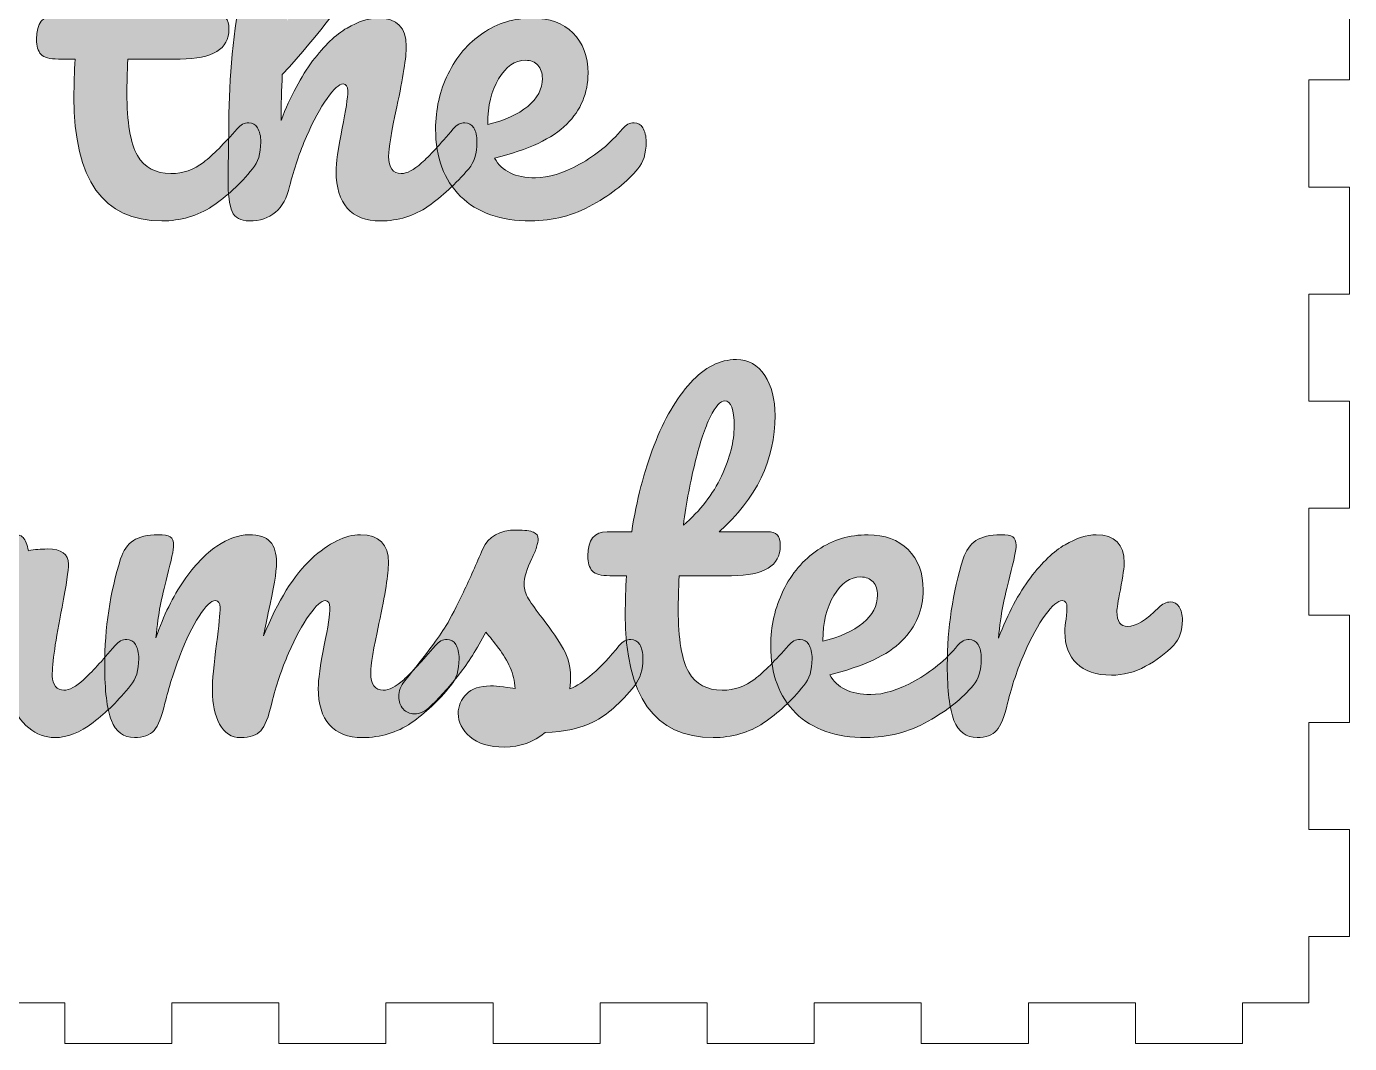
# Model space of a CAD drawing. Header units: inches. Extents: x 10 to 480, y 10 to 640.
# Drawn here: x 222.4 to 320, y 490 to 565 of the extents above; entities that cross this region are included whole.
import ezdxf

# ---------------------------------------------------------------- set-up
doc = ezdxf.new("R2010")
doc.units = ezdxf.units.IN
doc.header["$MEASUREMENT"] = 0
doc.layers.add('Layer 1', color=7, linetype='Continuous')
doc.layers.add('Layer 3', color=7, linetype='Continuous')

# ---------------------------------------------------------------- blocks, each defined once
blk = doc.blocks.new('block 2')
at = {"layer": 'Layer 3', "true_color": 0xffffff}
h = blk.add_hatch(color=7, dxfattribs=at)
h.dxf.hatch_style = 2
edge = h.paths.add_edge_path()
edge.add_spline(control_points=[(255.415, 557.52), (255.574, 557.266), (255.653, 556.917), (255.653, 556.472), (255.653, 555.625), (255.452, 554.969), (255.05, 554.504), (254.076, 553.382), (253.076, 552.461), (252.05, 551.741), (251.023, 551.022), (249.853, 550.662), (248.541, 550.662), (247.462, 550.662), (246.647, 550.974), (246.096, 551.599), (245.546, 552.223), (245.271, 553.128), (245.271, 554.313), (245.271, 554.906), (245.419, 555.964), (245.715, 557.488), (245.99, 558.822), (246.128, 559.742), (246.128, 560.25), (246.128, 560.589), (246.012, 560.758), (245.779, 560.758), (245.504, 560.758), (245.112, 560.404), (244.604, 559.695), (244.096, 558.985), (243.588, 558.049), (243.08, 556.885), (242.572, 555.721), (242.159, 554.493), (241.842, 553.202), (241.439, 551.508), (240.445, 550.662), (238.857, 550.662), (238.222, 550.662), (237.804, 550.889), (237.603, 551.345), (237.402, 551.799), (237.302, 552.62), (237.302, 553.805), (237.302, 554.482), (237.312, 555.022), (237.333, 555.424), (237.333, 555.424), (237.365, 557.964), (237.365, 557.964), (237.365, 561.224), (237.698, 564.621), (238.365, 568.156), (239.032, 571.691), (240.016, 574.66), (241.318, 577.062), (242.62, 579.464), (244.181, 580.666), (246.001, 580.666), (246.975, 580.666), (247.763, 580.247), (248.366, 579.412), (248.97, 578.575), (249.271, 577.491), (249.271, 576.157), (249.271, 574.019), (248.647, 571.802), (247.398, 569.506), (246.149, 567.209), (244.117, 564.526), (241.302, 561.457), (241.239, 560.356), (241.207, 559.223), (241.207, 558.06), (241.905, 559.859), (242.683, 561.324), (243.54, 562.457), (244.398, 563.589), (245.244, 564.399), (246.081, 564.886), (246.916, 565.373), (247.684, 565.616), (248.382, 565.616), (249.758, 565.616), (250.446, 564.928), (250.446, 563.552), (250.446, 562.727), (250.213, 561.235), (249.748, 559.076), (249.345, 557.234), (249.144, 556.017), (249.144, 555.424), (249.144, 554.578), (249.451, 554.155), (250.065, 554.155), (250.488, 554.155), (250.991, 554.413), (251.573, 554.932), (252.155, 555.451), (252.933, 556.292), (253.907, 557.456), (254.161, 557.753), (254.447, 557.901), (254.764, 557.901), (255.039, 557.901), (255.256, 557.774), (255.415, 557.52)], knot_values=[0, 0, 0, 0, 1, 1, 1, 2, 2, 2, 3, 3, 3, 4, 4, 4, 5, 5, 5, 6, 6, 6, 7, 7, 7, 8, 8, 8, 9, 9, 9, 10, 10, 10, 11, 11, 11, 12, 12, 12, 13, 13, 13, 14, 14, 14, 15, 15, 15, 16, 16, 16, 17, 17, 17, 18, 18, 18, 19, 19, 19, 20, 20, 20, 21, 21, 21, 22, 22, 22, 23, 23, 23, 24, 24, 24, 25, 25, 25, 26, 26, 26, 27, 27, 27, 28, 28, 28, 29, 29, 29, 30, 30, 30, 31, 31, 31, 32, 32, 32, 33, 33, 33, 34, 34, 34, 35, 35, 35, 36, 36, 36, 36], degree=3, periodic=1)
edge = h.paths.add_edge_path()
edge.add_spline(control_points=[(244.064, 575.887), (243.598, 574.797), (243.149, 573.326), (242.715, 571.474), (242.281, 569.622), (241.926, 567.606), (241.651, 565.426), (242.963, 566.971), (244.048, 568.653), (244.906, 570.474), (245.763, 572.294), (246.191, 573.945), (246.191, 575.427), (246.191, 576.104), (246.117, 576.623), (245.969, 576.983), (245.821, 577.342), (245.609, 577.522), (245.334, 577.522), (244.953, 577.522), (244.53, 576.977), (244.064, 575.887)], knot_values=[0, 0, 0, 0, 1, 1, 1, 2, 2, 2, 3, 3, 3, 4, 4, 4, 5, 5, 5, 6, 6, 6, 7, 7, 7, 7], degree=3, periodic=1)
h = blk.add_hatch(color=7, dxfattribs=at)
h.dxf.hatch_style = 2
edge = h.paths.add_edge_path()
edge.add_spline(control_points=[(239.477, 557.52), (239.635, 557.266), (239.715, 556.917), (239.715, 556.472), (239.715, 555.625), (239.514, 554.969), (239.112, 554.504), (238.201, 553.382), (237.207, 552.461), (236.127, 551.741), (235.048, 551.022), (233.809, 550.662), (232.412, 550.662), (228.094, 550.662), (225.935, 553.699), (225.935, 559.774), (225.935, 560.705), (225.967, 561.647), (226.031, 562.6), (226.031, 562.6), (224.792, 562.6), (224.792, 562.6), (224.157, 562.6), (223.729, 562.716), (223.507, 562.949), (223.284, 563.182), (223.173, 563.552), (223.173, 564.06), (223.173, 565.246), (223.649, 565.838), (224.602, 565.838), (224.602, 565.838), (226.412, 565.838), (226.412, 565.838), (226.771, 568.167), (227.321, 570.294), (228.063, 572.22), (228.803, 574.146), (229.698, 575.681), (230.746, 576.824), (231.793, 577.967), (232.92, 578.538), (234.127, 578.538), (235.016, 578.538), (235.714, 578.147), (236.222, 577.364), (236.73, 576.58), (236.984, 575.596), (236.984, 574.411), (236.984, 571.13), (235.608, 568.272), (232.857, 565.838), (232.857, 565.838), (236.413, 565.838), (236.413, 565.838), (236.751, 565.838), (236.995, 565.764), (237.143, 565.616), (237.291, 565.468), (237.365, 565.193), (237.365, 564.791), (237.365, 563.33), (236.169, 562.6), (233.778, 562.6), (233.778, 562.6), (229.904, 562.6), (229.904, 562.6), (229.861, 561.541), (229.841, 560.716), (229.841, 560.123), (229.841, 557.922), (230.1, 556.377), (230.618, 555.488), (231.137, 554.599), (231.957, 554.155), (233.079, 554.155), (233.989, 554.155), (234.794, 554.429), (235.492, 554.98), (236.191, 555.53), (237.016, 556.356), (237.969, 557.456), (238.223, 557.753), (238.508, 557.901), (238.826, 557.901), (239.101, 557.901), (239.318, 557.774), (239.477, 557.52)], knot_values=[0, 0, 0, 0, 1, 1, 1, 2, 2, 2, 3, 3, 3, 4, 4, 4, 5, 5, 5, 6, 6, 6, 7, 7, 7, 8, 8, 8, 9, 9, 9, 10, 10, 10, 11, 11, 11, 12, 12, 12, 13, 13, 13, 14, 14, 14, 15, 15, 15, 16, 16, 16, 17, 17, 17, 18, 18, 18, 19, 19, 19, 20, 20, 20, 21, 21, 21, 22, 22, 22, 23, 23, 23, 24, 24, 24, 25, 25, 25, 26, 26, 26, 27, 27, 27, 28, 28, 28, 29, 29, 29, 29], degree=3, periodic=1)
edge = h.paths.add_edge_path()
edge.add_spline(control_points=[(232.206, 574.3), (231.814, 573.506), (231.444, 572.405), (231.095, 570.998), (230.746, 569.59), (230.454, 568.029), (230.222, 566.315), (231.47, 567.394), (232.407, 568.606), (233.032, 569.95), (233.656, 571.294), (233.968, 572.516), (233.968, 573.617), (233.968, 574.866), (233.735, 575.491), (233.27, 575.491), (232.952, 575.491), (232.597, 575.094), (232.206, 574.3)], knot_values=[0, 0, 0, 0, 1, 1, 1, 2, 2, 2, 3, 3, 3, 4, 4, 4, 5, 5, 5, 6, 6, 6, 6], degree=3, periodic=1)
h = blk.add_hatch(color=7, dxfattribs=at)
h.dxf.hatch_style = 2
edge = h.paths.add_edge_path()
edge.add_spline(control_points=[(267.892, 557.52), (268.051, 557.266), (268.131, 556.917), (268.131, 556.472), (268.131, 555.625), (267.929, 554.969), (267.527, 554.504), (266.744, 553.551), (265.638, 552.673), (264.21, 551.869), (262.781, 551.064), (261.251, 550.662), (259.622, 550.662), (257.399, 550.662), (255.674, 551.265), (254.447, 552.472), (253.219, 553.678), (252.605, 555.329), (252.605, 557.425), (252.605, 558.885), (252.911, 560.245), (253.526, 561.505), (254.139, 562.764), (254.991, 563.764), (256.082, 564.505), (257.171, 565.246), (258.404, 565.616), (259.78, 565.616), (261.008, 565.616), (261.992, 565.251), (262.733, 564.521), (263.474, 563.791), (263.845, 562.801), (263.845, 561.552), (263.845, 560.092), (263.321, 558.838), (262.273, 557.79), (261.225, 556.742), (259.452, 555.911), (256.955, 555.297), (257.483, 554.324), (258.489, 553.837), (259.971, 553.837), (260.923, 553.837), (262.008, 554.17), (263.225, 554.837), (264.442, 555.504), (265.495, 556.377), (266.385, 557.456), (266.638, 557.753), (266.924, 557.901), (267.242, 557.901), (267.517, 557.901), (267.734, 557.774), (267.892, 557.52)], knot_values=[0, 0, 0, 0, 1, 1, 1, 2, 2, 2, 3, 3, 3, 4, 4, 4, 5, 5, 5, 6, 6, 6, 7, 7, 7, 8, 8, 8, 9, 9, 9, 10, 10, 10, 11, 11, 11, 12, 12, 12, 13, 13, 13, 14, 14, 14, 15, 15, 15, 16, 16, 16, 17, 17, 17, 18, 18, 18, 18], degree=3, periodic=1)
edge = h.paths.add_edge_path()
edge.add_spline(control_points=[(257.256, 561.139), (256.717, 560.229), (256.447, 559.128), (256.447, 557.837), (256.447, 557.837), (256.447, 557.774), (256.447, 557.774), (257.695, 558.07), (258.68, 558.515), (259.4, 559.108), (260.119, 559.7), (260.479, 560.388), (260.479, 561.171), (260.479, 561.573), (260.368, 561.896), (260.146, 562.14), (259.923, 562.383), (259.622, 562.505), (259.241, 562.505), (258.457, 562.505), (257.796, 562.049), (257.256, 561.139)], knot_values=[0, 0, 0, 0, 1, 1, 1, 2, 2, 2, 3, 3, 3, 4, 4, 4, 5, 5, 5, 6, 6, 6, 7, 7, 7, 7], degree=3, periodic=1)
h = blk.add_hatch(color=7, dxfattribs=at)
h.dxf.hatch_style = 2
edge = h.paths.add_edge_path()
edge.add_spline(control_points=[(280.132, 519.42), (280.291, 519.166), (280.37, 518.817), (280.37, 518.372), (280.37, 517.525), (280.169, 516.869), (279.767, 516.404), (278.857, 515.282), (277.862, 514.361), (276.782, 513.641), (275.703, 512.922), (274.465, 512.562), (273.068, 512.562), (268.75, 512.562), (266.591, 515.599), (266.591, 521.674), (266.591, 522.605), (266.622, 523.547), (266.686, 524.5), (266.686, 524.5), (265.448, 524.5), (265.448, 524.5), (264.813, 524.5), (264.384, 524.616), (264.162, 524.849), (263.94, 525.082), (263.828, 525.452), (263.828, 525.96), (263.828, 527.146), (264.305, 527.738), (265.257, 527.738), (265.257, 527.738), (267.067, 527.738), (267.067, 527.738), (267.426, 530.067), (267.977, 532.194), (268.718, 534.12), (269.459, 536.046), (270.353, 537.581), (271.401, 538.724), (272.449, 539.867), (273.576, 540.438), (274.782, 540.438), (275.671, 540.438), (276.369, 540.047), (276.878, 539.264), (277.385, 538.48), (277.64, 537.496), (277.64, 536.311), (277.64, 533.03), (276.263, 530.172), (273.512, 527.738), (273.512, 527.738), (277.068, 527.738), (277.068, 527.738), (277.406, 527.738), (277.65, 527.664), (277.799, 527.516), (277.946, 527.368), (278.021, 527.093), (278.021, 526.691), (278.021, 525.23), (276.825, 524.5), (274.433, 524.5), (274.433, 524.5), (270.559, 524.5), (270.559, 524.5), (270.517, 523.441), (270.496, 522.616), (270.496, 522.023), (270.496, 519.822), (270.755, 518.277), (271.274, 517.388), (271.792, 516.499), (272.612, 516.055), (273.734, 516.055), (274.644, 516.055), (275.449, 516.329), (276.147, 516.88), (276.846, 517.43), (277.671, 518.256), (278.624, 519.356), (278.878, 519.653), (279.163, 519.801), (279.481, 519.801), (279.756, 519.801), (279.973, 519.674), (280.132, 519.42)], knot_values=[0, 0, 0, 0, 1, 1, 1, 2, 2, 2, 3, 3, 3, 4, 4, 4, 5, 5, 5, 6, 6, 6, 7, 7, 7, 8, 8, 8, 9, 9, 9, 10, 10, 10, 11, 11, 11, 12, 12, 12, 13, 13, 13, 14, 14, 14, 15, 15, 15, 16, 16, 16, 17, 17, 17, 18, 18, 18, 19, 19, 19, 20, 20, 20, 21, 21, 21, 22, 22, 22, 23, 23, 23, 24, 24, 24, 25, 25, 25, 26, 26, 26, 27, 27, 27, 28, 28, 28, 29, 29, 29, 29], degree=3, periodic=1)
edge = h.paths.add_edge_path()
edge.add_spline(control_points=[(272.861, 536.2), (272.469, 535.406), (272.099, 534.305), (271.75, 532.898), (271.401, 531.49), (271.11, 529.929), (270.877, 528.215), (272.125, 529.294), (273.062, 530.506), (273.687, 531.85), (274.311, 533.194), (274.624, 534.416), (274.624, 535.517), (274.624, 536.766), (274.39, 537.391), (273.925, 537.391), (273.607, 537.391), (273.253, 536.994), (272.861, 536.2)], knot_values=[0, 0, 0, 0, 1, 1, 1, 2, 2, 2, 3, 3, 3, 4, 4, 4, 5, 5, 5, 6, 6, 6, 6], degree=3, periodic=1)
h = blk.add_hatch(color=7, dxfattribs=at)
h.dxf.hatch_style = 2
edge = h.paths.add_edge_path()
edge.add_spline(control_points=[(255.145, 512.625), (254.563, 513.133), (254.272, 513.705), (254.272, 514.34), (254.272, 514.89), (254.473, 515.366), (254.875, 515.769), (255.277, 516.171), (255.87, 516.372), (256.653, 516.372), (256.928, 516.372), (257.251, 516.345), (257.622, 516.293), (257.992, 516.24), (258.272, 516.202), (258.463, 516.181), (258.442, 516.732), (258.32, 517.25), (258.098, 517.737), (257.876, 518.224), (257.595, 518.695), (257.256, 519.15), (256.918, 519.605), (256.6, 520.002), (256.304, 520.341), (255.648, 519.092), (254.997, 518.055), (254.352, 517.229), (253.706, 516.404), (253.002, 515.62), (252.24, 514.88), (251.859, 514.499), (251.457, 514.308), (251.034, 514.308), (250.695, 514.308), (250.419, 514.43), (250.208, 514.673), (249.997, 514.916), (249.89, 515.218), (249.89, 515.578), (249.89, 516.001), (250.039, 516.393), (250.335, 516.753), (250.335, 516.753), (250.748, 517.261), (250.748, 517.261), (251.912, 518.7), (252.79, 519.885), (253.383, 520.817), (253.743, 521.431), (254.166, 522.251), (254.653, 523.277), (255.14, 524.304), (255.616, 525.368), (256.082, 526.469), (256.484, 527.4), (257.32, 527.866), (258.59, 527.866), (259.182, 527.866), (259.595, 527.812), (259.828, 527.707), (260.061, 527.601), (260.178, 527.431), (260.178, 527.199), (260.178, 527.072), (260.135, 526.87), (260.05, 526.595), (259.966, 526.32), (259.849, 526.045), (259.701, 525.77), (259.32, 525.008), (259.13, 524.362), (259.13, 523.833), (259.13, 523.516), (259.241, 523.166), (259.463, 522.785), (259.686, 522.405), (260.029, 521.928), (260.495, 521.357), (261.172, 520.468), (261.686, 519.711), (262.035, 519.087), (262.384, 518.462), (262.559, 517.779), (262.559, 517.039), (262.559, 516.827), (262.537, 516.531), (262.495, 516.15), (263.532, 516.551), (264.75, 517.621), (266.147, 519.356), (266.4, 519.653), (266.686, 519.801), (267.004, 519.801), (267.279, 519.801), (267.496, 519.674), (267.655, 519.42), (267.814, 519.166), (267.893, 518.817), (267.893, 518.372), (267.893, 517.568), (267.691, 516.912), (267.29, 516.404), (266.231, 515.091), (265.22, 514.197), (264.258, 513.721), (263.294, 513.245), (262.103, 512.985), (260.686, 512.943), (259.839, 512.224), (258.833, 511.863), (257.669, 511.863), (256.568, 511.863), (255.727, 512.117), (255.145, 512.625)], knot_values=[0, 0, 0, 0, 1, 1, 1, 2, 2, 2, 3, 3, 3, 4, 4, 4, 5, 5, 5, 6, 6, 6, 7, 7, 7, 8, 8, 8, 9, 9, 9, 10, 10, 10, 11, 11, 11, 12, 12, 12, 13, 13, 13, 14, 14, 14, 15, 15, 15, 16, 16, 16, 17, 17, 17, 18, 18, 18, 19, 19, 19, 20, 20, 20, 21, 21, 21, 22, 22, 22, 23, 23, 23, 24, 24, 24, 25, 25, 25, 26, 26, 26, 27, 27, 27, 28, 28, 28, 29, 29, 29, 30, 30, 30, 31, 31, 31, 32, 32, 32, 33, 33, 33, 34, 34, 34, 35, 35, 35, 36, 36, 36, 37, 37, 37, 38, 38, 38, 38], degree=3, periodic=1)
h = blk.add_hatch(color=7, dxfattribs=at)
h.dxf.hatch_style = 2
edge = h.paths.add_edge_path()
edge.add_spline(control_points=[(213.982, 513.991), (213.199, 514.943), (212.807, 516.192), (212.807, 517.737), (212.807, 519.43), (213.199, 521.034), (213.982, 522.547), (214.765, 524.06), (215.808, 525.278), (217.11, 526.199), (218.411, 527.119), (219.792, 527.58), (221.253, 527.58), (221.718, 527.58), (222.031, 527.489), (222.19, 527.31), (222.348, 527.13), (222.48, 526.807), (222.586, 526.341), (223.031, 526.426), (223.496, 526.469), (223.983, 526.469), (225.02, 526.469), (225.539, 526.098), (225.539, 525.357), (225.539, 524.913), (225.38, 523.854), (225.063, 522.182), (224.576, 519.748), (224.333, 518.055), (224.333, 517.102), (224.333, 516.785), (224.412, 516.531), (224.571, 516.34), (224.729, 516.15), (224.936, 516.055), (225.19, 516.055), (225.592, 516.055), (226.079, 516.313), (226.65, 516.832), (227.222, 517.351), (227.994, 518.192), (228.968, 519.356), (229.222, 519.653), (229.508, 519.801), (229.825, 519.801), (230.1, 519.801), (230.318, 519.674), (230.476, 519.42), (230.635, 519.166), (230.714, 518.817), (230.714, 518.372), (230.714, 517.525), (230.513, 516.869), (230.111, 516.404), (229.243, 515.324), (228.322, 514.414), (227.349, 513.673), (226.375, 512.932), (225.433, 512.562), (224.523, 512.562), (223.825, 512.562), (223.184, 512.8), (222.602, 513.276), (222.02, 513.752), (221.581, 514.403), (221.285, 515.229), (220.184, 513.451), (218.797, 512.562), (217.125, 512.562), (215.813, 512.562), (214.765, 513.038), (213.982, 513.991)], knot_values=[0, 0, 0, 0, 1, 1, 1, 2, 2, 2, 3, 3, 3, 4, 4, 4, 5, 5, 5, 6, 6, 6, 7, 7, 7, 8, 8, 8, 9, 9, 9, 10, 10, 10, 11, 11, 11, 12, 12, 12, 13, 13, 13, 14, 14, 14, 15, 15, 15, 16, 16, 16, 17, 17, 17, 18, 18, 18, 19, 19, 19, 20, 20, 20, 21, 21, 21, 22, 22, 22, 23, 23, 23, 24, 24, 24, 24], degree=3, periodic=1)
edge = h.paths.add_edge_path()
edge.add_spline(control_points=[(219.602, 516.594), (220.025, 517.144), (220.332, 517.875), (220.523, 518.785), (220.523, 518.785), (221.697, 524.627), (221.697, 524.627), (220.808, 524.606), (219.988, 524.272), (219.237, 523.627), (218.485, 522.981), (217.887, 522.129), (217.443, 521.071), (216.998, 520.012), (216.776, 518.891), (216.776, 517.705), (216.776, 517.049), (216.908, 516.562), (217.173, 516.245), (217.437, 515.927), (217.803, 515.769), (218.268, 515.769), (218.734, 515.769), (219.178, 516.043), (219.602, 516.594)], knot_values=[0, 0, 0, 0, 1, 1, 1, 2, 2, 2, 3, 3, 3, 4, 4, 4, 5, 5, 5, 6, 6, 6, 7, 7, 7, 8, 8, 8, 8], degree=3, periodic=1)
h = blk.add_hatch(color=7, dxfattribs=at)
h.dxf.hatch_style = 2
edge = h.paths.add_edge_path()
edge.add_spline(control_points=[(228.698, 513.832), (228.369, 514.678), (228.206, 516.033), (228.206, 517.896), (228.206, 520.647), (228.597, 523.262), (229.38, 525.738), (229.571, 526.352), (229.883, 526.802), (230.317, 527.088), (230.751, 527.373), (231.359, 527.516), (232.143, 527.516), (232.566, 527.516), (232.862, 527.463), (233.032, 527.358), (233.201, 527.251), (233.286, 527.05), (233.286, 526.754), (233.286, 526.415), (233.127, 525.653), (232.809, 524.468), (232.598, 523.621), (232.429, 522.886), (232.301, 522.262), (232.174, 521.637), (232.068, 520.859), (231.984, 519.928), (232.555, 521.579), (233.238, 522.976), (234.032, 524.119), (234.826, 525.262), (235.64, 526.114), (236.476, 526.675), (237.312, 527.235), (238.101, 527.516), (238.842, 527.516), (239.583, 527.516), (240.106, 527.347), (240.414, 527.008), (240.72, 526.669), (240.874, 526.151), (240.874, 525.452), (240.874, 524.775), (240.672, 523.547), (240.271, 521.769), (240.101, 521.008), (239.985, 520.436), (239.921, 520.055), (240.98, 522.658), (242.154, 524.553), (243.446, 525.738), (244.737, 526.923), (245.943, 527.516), (247.065, 527.516), (248.441, 527.516), (249.129, 526.828), (249.129, 525.452), (249.129, 524.627), (248.896, 523.135), (248.43, 520.976), (248.028, 519.134), (247.827, 517.917), (247.827, 517.324), (247.827, 516.478), (248.134, 516.055), (248.748, 516.055), (249.171, 516.055), (249.674, 516.313), (250.256, 516.832), (250.838, 517.351), (251.616, 518.192), (252.59, 519.356), (252.844, 519.653), (253.13, 519.801), (253.447, 519.801), (253.722, 519.801), (253.939, 519.674), (254.098, 519.42), (254.256, 519.166), (254.336, 518.817), (254.336, 518.372), (254.336, 517.525), (254.135, 516.869), (253.733, 516.404), (252.822, 515.282), (251.844, 514.361), (250.796, 513.641), (249.748, 512.922), (248.558, 512.562), (247.224, 512.562), (246.144, 512.562), (245.329, 512.874), (244.779, 513.499), (244.228, 514.123), (243.954, 515.028), (243.954, 516.213), (243.954, 516.806), (244.101, 517.864), (244.398, 519.388), (244.673, 520.722), (244.811, 521.642), (244.811, 522.15), (244.811, 522.489), (244.694, 522.658), (244.462, 522.658), (244.186, 522.658), (243.795, 522.304), (243.287, 521.595), (242.779, 520.885), (242.271, 519.949), (241.763, 518.785), (241.255, 517.621), (240.842, 516.393), (240.525, 515.102), (240.292, 514.086), (240.022, 513.408), (239.715, 513.07), (239.408, 512.731), (238.916, 512.562), (238.239, 512.562), (237.54, 512.562), (237.016, 512.895), (236.667, 513.562), (236.318, 514.229), (236.143, 515.038), (236.143, 515.991), (236.143, 516.795), (236.249, 517.959), (236.461, 519.483), (236.63, 520.838), (236.715, 521.727), (236.715, 522.15), (236.715, 522.489), (236.598, 522.658), (236.365, 522.658), (236.048, 522.658), (235.646, 522.277), (235.159, 521.516), (234.672, 520.753), (234.201, 519.78), (233.746, 518.594), (233.291, 517.409), (232.925, 516.245), (232.651, 515.102), (232.417, 514.107), (232.148, 513.435), (231.841, 513.086), (231.534, 512.737), (231.052, 512.562), (230.396, 512.562), (229.592, 512.562), (229.026, 512.985), (228.698, 513.832)], knot_values=[0, 0, 0, 0, 1, 1, 1, 2, 2, 2, 3, 3, 3, 4, 4, 4, 5, 5, 5, 6, 6, 6, 7, 7, 7, 8, 8, 8, 9, 9, 9, 10, 10, 10, 11, 11, 11, 12, 12, 12, 13, 13, 13, 14, 14, 14, 15, 15, 15, 16, 16, 16, 17, 17, 17, 18, 18, 18, 19, 19, 19, 20, 20, 20, 21, 21, 21, 22, 22, 22, 23, 23, 23, 24, 24, 24, 25, 25, 25, 26, 26, 26, 27, 27, 27, 28, 28, 28, 29, 29, 29, 30, 30, 30, 31, 31, 31, 32, 32, 32, 33, 33, 33, 34, 34, 34, 35, 35, 35, 36, 36, 36, 37, 37, 37, 38, 38, 38, 39, 39, 39, 40, 40, 40, 41, 41, 41, 42, 42, 42, 43, 43, 43, 44, 44, 44, 45, 45, 45, 46, 46, 46, 47, 47, 47, 48, 48, 48, 49, 49, 49, 50, 50, 50, 51, 51, 51, 51], degree=3, periodic=1)
h = blk.add_hatch(color=7, dxfattribs=at)
h.dxf.hatch_style = 2
edge = h.paths.add_edge_path()
edge.add_spline(control_points=[(292.609, 519.42), (292.768, 519.166), (292.848, 518.817), (292.848, 518.372), (292.848, 517.525), (292.646, 516.869), (292.244, 516.404), (291.461, 515.451), (290.355, 514.573), (288.927, 513.769), (287.498, 512.964), (285.968, 512.562), (284.339, 512.562), (282.116, 512.562), (280.391, 513.165), (279.163, 514.372), (277.936, 515.578), (277.322, 517.229), (277.322, 519.325), (277.322, 520.785), (277.628, 522.145), (278.243, 523.405), (278.856, 524.664), (279.708, 525.664), (280.799, 526.405), (281.888, 527.146), (283.121, 527.516), (284.497, 527.516), (285.725, 527.516), (286.709, 527.151), (287.45, 526.421), (288.191, 525.691), (288.561, 524.701), (288.561, 523.452), (288.561, 521.992), (288.037, 520.738), (286.99, 519.69), (285.942, 518.642), (284.169, 517.811), (281.671, 517.197), (282.2, 516.224), (283.206, 515.737), (284.688, 515.737), (285.64, 515.737), (286.725, 516.07), (287.942, 516.737), (289.159, 517.404), (290.212, 518.277), (291.101, 519.356), (291.355, 519.653), (291.641, 519.801), (291.959, 519.801), (292.233, 519.801), (292.451, 519.674), (292.609, 519.42)], knot_values=[0, 0, 0, 0, 1, 1, 1, 2, 2, 2, 3, 3, 3, 4, 4, 4, 5, 5, 5, 6, 6, 6, 7, 7, 7, 8, 8, 8, 9, 9, 9, 10, 10, 10, 11, 11, 11, 12, 12, 12, 13, 13, 13, 14, 14, 14, 15, 15, 15, 16, 16, 16, 17, 17, 17, 18, 18, 18, 18], degree=3, periodic=1)
edge = h.paths.add_edge_path()
edge.add_spline(control_points=[(281.973, 523.039), (281.433, 522.129), (281.164, 521.028), (281.164, 519.737), (281.164, 519.737), (281.164, 519.674), (281.164, 519.674), (282.412, 519.97), (283.396, 520.415), (284.116, 521.008), (284.836, 521.6), (285.196, 522.288), (285.196, 523.071), (285.196, 523.473), (285.085, 523.796), (284.862, 524.04), (284.64, 524.283), (284.339, 524.405), (283.958, 524.405), (283.174, 524.405), (282.513, 523.949), (281.973, 523.039)], knot_values=[0, 0, 0, 0, 1, 1, 1, 2, 2, 2, 3, 3, 3, 4, 4, 4, 5, 5, 5, 6, 6, 6, 7, 7, 7, 7], degree=3, periodic=1)
h = blk.add_hatch(color=7, dxfattribs=at)
h.dxf.hatch_style = 2
edge = h.paths.add_edge_path()
edge.add_spline(control_points=[(290.831, 513.832), (290.503, 514.678), (290.339, 516.033), (290.339, 517.896), (290.339, 520.647), (290.73, 523.262), (291.514, 525.738), (291.704, 526.352), (292.016, 526.802), (292.451, 527.088), (292.884, 527.373), (293.493, 527.516), (294.276, 527.516), (294.699, 527.516), (294.995, 527.463), (295.165, 527.358), (295.334, 527.251), (295.419, 527.05), (295.419, 526.754), (295.419, 526.415), (295.26, 525.653), (294.943, 524.468), (294.731, 523.621), (294.562, 522.881), (294.435, 522.246), (294.308, 521.611), (294.202, 520.827), (294.117, 519.896), (294.816, 521.716), (295.599, 523.198), (296.467, 524.341), (297.334, 525.484), (298.186, 526.299), (299.023, 526.786), (299.858, 527.273), (300.626, 527.516), (301.324, 527.516), (302.7, 527.516), (303.388, 526.828), (303.388, 525.452), (303.388, 525.177), (303.293, 524.51), (303.102, 523.452), (302.933, 522.605), (302.848, 522.076), (302.848, 521.865), (302.848, 521.123), (303.113, 520.753), (303.642, 520.753), (304.234, 520.753), (304.997, 521.219), (305.928, 522.15), (306.203, 522.425), (306.489, 522.563), (306.786, 522.563), (307.06, 522.563), (307.278, 522.441), (307.436, 522.198), (307.595, 521.954), (307.674, 521.632), (307.674, 521.23), (307.674, 520.446), (307.463, 519.833), (307.039, 519.388), (306.447, 518.774), (305.754, 518.25), (304.96, 517.817), (304.166, 517.382), (303.325, 517.166), (302.436, 517.166), (301.314, 517.166), (300.462, 517.451), (299.88, 518.023), (299.298, 518.594), (299.007, 519.367), (299.007, 520.341), (299.007, 520.658), (299.039, 520.976), (299.102, 521.293), (299.144, 521.716), (299.165, 522.002), (299.165, 522.15), (299.165, 522.489), (299.049, 522.658), (298.816, 522.658), (298.499, 522.658), (298.08, 522.304), (297.562, 521.595), (297.043, 520.885), (296.53, 519.949), (296.022, 518.785), (295.514, 517.621), (295.102, 516.393), (294.784, 515.102), (294.551, 514.107), (294.281, 513.435), (293.974, 513.086), (293.667, 512.737), (293.186, 512.562), (292.53, 512.562), (291.725, 512.562), (291.159, 512.985), (290.831, 513.832)], knot_values=[0, 0, 0, 0, 1, 1, 1, 2, 2, 2, 3, 3, 3, 4, 4, 4, 5, 5, 5, 6, 6, 6, 7, 7, 7, 8, 8, 8, 9, 9, 9, 10, 10, 10, 11, 11, 11, 12, 12, 12, 13, 13, 13, 14, 14, 14, 15, 15, 15, 16, 16, 16, 17, 17, 17, 18, 18, 18, 19, 19, 19, 20, 20, 20, 21, 21, 21, 22, 22, 22, 23, 23, 23, 24, 24, 24, 25, 25, 25, 26, 26, 26, 27, 27, 27, 28, 28, 28, 29, 29, 29, 30, 30, 30, 31, 31, 31, 32, 32, 32, 33, 33, 33, 34, 34, 34, 34], degree=3, periodic=1)
at = {"layer": 'Layer 3', "lineweight": 0}
for points, knots in [([(255.415, 557.52), (255.574, 557.266), (255.653, 556.917), (255.653, 556.472), (255.653, 555.625), (255.452, 554.969), (255.05, 554.504), (254.076, 553.382), (253.076, 552.461), (252.05, 551.741), (251.023, 551.022), (249.853, 550.662), (248.541, 550.662), (247.462, 550.662), (246.647, 550.974), (246.096, 551.599), (245.546, 552.223), (245.271, 553.128), (245.271, 554.313), (245.271, 554.906), (245.419, 555.964), (245.715, 557.488), (245.99, 558.822), (246.128, 559.742), (246.128, 560.25), (246.128, 560.589), (246.012, 560.758), (245.779, 560.758), (245.504, 560.758), (245.112, 560.404), (244.604, 559.695), (244.096, 558.985), (243.588, 558.049), (243.08, 556.885), (242.572, 555.721), (242.159, 554.493), (241.842, 553.202), (241.439, 551.508), (240.445, 550.662), (238.857, 550.662), (238.222, 550.662), (237.804, 550.889), (237.603, 551.345), (237.402, 551.799), (237.302, 552.62), (237.302, 553.805), (237.302, 554.482), (237.312, 555.022), (237.333, 555.424), (237.333, 555.424), (237.365, 557.964), (237.365, 557.964), (237.365, 561.224), (237.698, 564.621), (238.365, 568.156), (239.032, 571.691), (240.016, 574.66), (241.318, 577.062), (242.62, 579.464), (244.181, 580.666), (246.001, 580.666), (246.975, 580.666), (247.763, 580.247), (248.366, 579.412), (248.97, 578.575), (249.271, 577.491), (249.271, 576.157), (249.271, 574.019), (248.647, 571.802), (247.398, 569.506), (246.149, 567.209), (244.117, 564.526), (241.302, 561.457), (241.239, 560.356), (241.207, 559.223), (241.207, 558.06), (241.905, 559.859), (242.683, 561.324), (243.54, 562.457), (244.398, 563.589), (245.244, 564.399), (246.081, 564.886), (246.916, 565.373), (247.684, 565.616), (248.382, 565.616), (249.758, 565.616), (250.446, 564.928), (250.446, 563.552), (250.446, 562.727), (250.213, 561.235), (249.748, 559.076), (249.345, 557.234), (249.144, 556.017), (249.144, 555.424), (249.144, 554.578), (249.451, 554.155), (250.065, 554.155), (250.488, 554.155), (250.991, 554.413), (251.573, 554.932), (252.155, 555.451), (252.933, 556.292), (253.907, 557.456), (254.161, 557.753), (254.447, 557.901), (254.764, 557.901), (255.039, 557.901), (255.256, 557.774), (255.415, 557.52)], [0, 0, 0, 0, 1, 1, 1, 2, 2, 2, 3, 3, 3, 4, 4, 4, 5, 5, 5, 6, 6, 6, 7, 7, 7, 8, 8, 8, 9, 9, 9, 10, 10, 10, 11, 11, 11, 12, 12, 12, 13, 13, 13, 14, 14, 14, 15, 15, 15, 16, 16, 16, 17, 17, 17, 18, 18, 18, 19, 19, 19, 20, 20, 20, 21, 21, 21, 22, 22, 22, 23, 23, 23, 24, 24, 24, 25, 25, 25, 26, 26, 26, 27, 27, 27, 28, 28, 28, 29, 29, 29, 30, 30, 30, 31, 31, 31, 32, 32, 32, 33, 33, 33, 34, 34, 34, 35, 35, 35, 36, 36, 36, 36]), ([(239.477, 557.52), (239.635, 557.266), (239.715, 556.917), (239.715, 556.472), (239.715, 555.625), (239.514, 554.969), (239.112, 554.504), (238.201, 553.382), (237.207, 552.461), (236.127, 551.741), (235.048, 551.022), (233.809, 550.662), (232.412, 550.662), (228.094, 550.662), (225.935, 553.699), (225.935, 559.774), (225.935, 560.705), (225.967, 561.647), (226.031, 562.6), (226.031, 562.6), (224.792, 562.6), (224.792, 562.6), (224.157, 562.6), (223.729, 562.716), (223.507, 562.949), (223.284, 563.182), (223.173, 563.552), (223.173, 564.06), (223.173, 565.246), (223.649, 565.838), (224.602, 565.838), (224.602, 565.838), (226.412, 565.838), (226.412, 565.838), (226.771, 568.167), (227.321, 570.294), (228.063, 572.22), (228.803, 574.146), (229.698, 575.681), (230.746, 576.824), (231.793, 577.967), (232.92, 578.538), (234.127, 578.538), (235.016, 578.538), (235.714, 578.147), (236.222, 577.364), (236.73, 576.58), (236.984, 575.596), (236.984, 574.411), (236.984, 571.13), (235.608, 568.272), (232.857, 565.838), (232.857, 565.838), (236.413, 565.838), (236.413, 565.838), (236.751, 565.838), (236.995, 565.764), (237.143, 565.616), (237.291, 565.468), (237.365, 565.193), (237.365, 564.791), (237.365, 563.33), (236.169, 562.6), (233.778, 562.6), (233.778, 562.6), (229.904, 562.6), (229.904, 562.6), (229.861, 561.541), (229.841, 560.716), (229.841, 560.123), (229.841, 557.922), (230.1, 556.377), (230.618, 555.488), (231.137, 554.599), (231.957, 554.155), (233.079, 554.155), (233.989, 554.155), (234.794, 554.429), (235.492, 554.98), (236.191, 555.53), (237.016, 556.356), (237.969, 557.456), (238.223, 557.753), (238.508, 557.901), (238.826, 557.901), (239.101, 557.901), (239.318, 557.774), (239.477, 557.52)], [0, 0, 0, 0, 1, 1, 1, 2, 2, 2, 3, 3, 3, 4, 4, 4, 5, 5, 5, 6, 6, 6, 7, 7, 7, 8, 8, 8, 9, 9, 9, 10, 10, 10, 11, 11, 11, 12, 12, 12, 13, 13, 13, 14, 14, 14, 15, 15, 15, 16, 16, 16, 17, 17, 17, 18, 18, 18, 19, 19, 19, 20, 20, 20, 21, 21, 21, 22, 22, 22, 23, 23, 23, 24, 24, 24, 25, 25, 25, 26, 26, 26, 27, 27, 27, 28, 28, 28, 29, 29, 29, 29]), ([(267.892, 557.52), (268.051, 557.266), (268.131, 556.917), (268.131, 556.472), (268.131, 555.625), (267.929, 554.969), (267.527, 554.504), (266.744, 553.551), (265.638, 552.673), (264.21, 551.869), (262.781, 551.064), (261.251, 550.662), (259.622, 550.662), (257.399, 550.662), (255.674, 551.265), (254.447, 552.472), (253.219, 553.678), (252.605, 555.329), (252.605, 557.425), (252.605, 558.885), (252.911, 560.245), (253.526, 561.505), (254.139, 562.764), (254.991, 563.764), (256.082, 564.505), (257.171, 565.246), (258.404, 565.616), (259.78, 565.616), (261.008, 565.616), (261.992, 565.251), (262.733, 564.521), (263.474, 563.791), (263.845, 562.801), (263.845, 561.552), (263.845, 560.092), (263.321, 558.838), (262.273, 557.79), (261.225, 556.742), (259.452, 555.911), (256.955, 555.297), (257.483, 554.324), (258.489, 553.837), (259.971, 553.837), (260.923, 553.837), (262.008, 554.17), (263.225, 554.837), (264.442, 555.504), (265.495, 556.377), (266.385, 557.456), (266.638, 557.753), (266.924, 557.901), (267.242, 557.901), (267.517, 557.901), (267.734, 557.774), (267.892, 557.52)], [0, 0, 0, 0, 1, 1, 1, 2, 2, 2, 3, 3, 3, 4, 4, 4, 5, 5, 5, 6, 6, 6, 7, 7, 7, 8, 8, 8, 9, 9, 9, 10, 10, 10, 11, 11, 11, 12, 12, 12, 13, 13, 13, 14, 14, 14, 15, 15, 15, 16, 16, 16, 17, 17, 17, 18, 18, 18, 18]), ([(257.256, 561.139), (256.717, 560.229), (256.447, 559.128), (256.447, 557.837), (256.447, 557.837), (256.447, 557.774), (256.447, 557.774), (257.695, 558.07), (258.68, 558.515), (259.4, 559.108), (260.119, 559.7), (260.479, 560.388), (260.479, 561.171), (260.479, 561.573), (260.368, 561.896), (260.146, 562.14), (259.923, 562.383), (259.622, 562.505), (259.241, 562.505), (258.457, 562.505), (257.796, 562.049), (257.256, 561.139)], [0, 0, 0, 0, 1, 1, 1, 2, 2, 2, 3, 3, 3, 4, 4, 4, 5, 5, 5, 6, 6, 6, 7, 7, 7, 7]), ([(280.132, 519.42), (280.291, 519.166), (280.37, 518.817), (280.37, 518.372), (280.37, 517.525), (280.169, 516.869), (279.767, 516.404), (278.857, 515.282), (277.862, 514.361), (276.782, 513.641), (275.703, 512.922), (274.465, 512.562), (273.068, 512.562), (268.75, 512.562), (266.591, 515.599), (266.591, 521.674), (266.591, 522.605), (266.622, 523.547), (266.686, 524.5), (266.686, 524.5), (265.448, 524.5), (265.448, 524.5), (264.813, 524.5), (264.384, 524.616), (264.162, 524.849), (263.94, 525.082), (263.828, 525.452), (263.828, 525.96), (263.828, 527.146), (264.305, 527.738), (265.257, 527.738), (265.257, 527.738), (267.067, 527.738), (267.067, 527.738), (267.426, 530.067), (267.977, 532.194), (268.718, 534.12), (269.459, 536.046), (270.353, 537.581), (271.401, 538.724), (272.449, 539.867), (273.576, 540.438), (274.782, 540.438), (275.671, 540.438), (276.369, 540.047), (276.878, 539.264), (277.385, 538.48), (277.64, 537.496), (277.64, 536.311), (277.64, 533.03), (276.263, 530.172), (273.512, 527.738), (273.512, 527.738), (277.068, 527.738), (277.068, 527.738), (277.406, 527.738), (277.65, 527.664), (277.799, 527.516), (277.946, 527.368), (278.021, 527.093), (278.021, 526.691), (278.021, 525.23), (276.825, 524.5), (274.433, 524.5), (274.433, 524.5), (270.559, 524.5), (270.559, 524.5), (270.517, 523.441), (270.496, 522.616), (270.496, 522.023), (270.496, 519.822), (270.755, 518.277), (271.274, 517.388), (271.792, 516.499), (272.612, 516.055), (273.734, 516.055), (274.644, 516.055), (275.449, 516.329), (276.147, 516.88), (276.846, 517.43), (277.671, 518.256), (278.624, 519.356), (278.878, 519.653), (279.163, 519.801), (279.481, 519.801), (279.756, 519.801), (279.973, 519.674), (280.132, 519.42)], [0, 0, 0, 0, 1, 1, 1, 2, 2, 2, 3, 3, 3, 4, 4, 4, 5, 5, 5, 6, 6, 6, 7, 7, 7, 8, 8, 8, 9, 9, 9, 10, 10, 10, 11, 11, 11, 12, 12, 12, 13, 13, 13, 14, 14, 14, 15, 15, 15, 16, 16, 16, 17, 17, 17, 18, 18, 18, 19, 19, 19, 20, 20, 20, 21, 21, 21, 22, 22, 22, 23, 23, 23, 24, 24, 24, 25, 25, 25, 26, 26, 26, 27, 27, 27, 28, 28, 28, 29, 29, 29, 29]), ([(272.861, 536.2), (272.469, 535.406), (272.099, 534.305), (271.75, 532.898), (271.401, 531.49), (271.11, 529.929), (270.877, 528.215), (272.125, 529.294), (273.062, 530.506), (273.687, 531.85), (274.311, 533.194), (274.624, 534.416), (274.624, 535.517), (274.624, 536.766), (274.39, 537.391), (273.925, 537.391), (273.607, 537.391), (273.253, 536.994), (272.861, 536.2)], [0, 0, 0, 0, 1, 1, 1, 2, 2, 2, 3, 3, 3, 4, 4, 4, 5, 5, 5, 6, 6, 6, 6]), ([(255.145, 512.625), (254.563, 513.133), (254.272, 513.705), (254.272, 514.34), (254.272, 514.89), (254.473, 515.366), (254.875, 515.769), (255.277, 516.171), (255.87, 516.372), (256.653, 516.372), (256.928, 516.372), (257.251, 516.345), (257.622, 516.293), (257.992, 516.24), (258.272, 516.202), (258.463, 516.181), (258.442, 516.732), (258.32, 517.25), (258.098, 517.737), (257.876, 518.224), (257.595, 518.695), (257.256, 519.15), (256.918, 519.605), (256.6, 520.002), (256.304, 520.341), (255.648, 519.092), (254.997, 518.055), (254.352, 517.229), (253.706, 516.404), (253.002, 515.62), (252.24, 514.88), (251.859, 514.499), (251.457, 514.308), (251.034, 514.308), (250.695, 514.308), (250.419, 514.43), (250.208, 514.673), (249.997, 514.916), (249.89, 515.218), (249.89, 515.578), (249.89, 516.001), (250.039, 516.393), (250.335, 516.753), (250.335, 516.753), (250.748, 517.261), (250.748, 517.261), (251.912, 518.7), (252.79, 519.885), (253.383, 520.817), (253.743, 521.431), (254.166, 522.251), (254.653, 523.277), (255.14, 524.304), (255.616, 525.368), (256.082, 526.469), (256.484, 527.4), (257.32, 527.866), (258.59, 527.866), (259.182, 527.866), (259.595, 527.812), (259.828, 527.707), (260.061, 527.601), (260.178, 527.431), (260.178, 527.199), (260.178, 527.072), (260.135, 526.87), (260.05, 526.595), (259.966, 526.32), (259.849, 526.045), (259.701, 525.77), (259.32, 525.008), (259.13, 524.362), (259.13, 523.833), (259.13, 523.516), (259.241, 523.166), (259.463, 522.785), (259.686, 522.405), (260.029, 521.928), (260.495, 521.357), (261.172, 520.468), (261.686, 519.711), (262.035, 519.087), (262.384, 518.462), (262.559, 517.779), (262.559, 517.039), (262.559, 516.827), (262.537, 516.531), (262.495, 516.15), (263.532, 516.551), (264.75, 517.621), (266.147, 519.356), (266.4, 519.653), (266.686, 519.801), (267.004, 519.801), (267.279, 519.801), (267.496, 519.674), (267.655, 519.42), (267.814, 519.166), (267.893, 518.817), (267.893, 518.372), (267.893, 517.568), (267.691, 516.912), (267.29, 516.404), (266.231, 515.091), (265.22, 514.197), (264.258, 513.721), (263.294, 513.245), (262.103, 512.985), (260.686, 512.943), (259.839, 512.224), (258.833, 511.863), (257.669, 511.863), (256.568, 511.863), (255.727, 512.117), (255.145, 512.625)], [0, 0, 0, 0, 1, 1, 1, 2, 2, 2, 3, 3, 3, 4, 4, 4, 5, 5, 5, 6, 6, 6, 7, 7, 7, 8, 8, 8, 9, 9, 9, 10, 10, 10, 11, 11, 11, 12, 12, 12, 13, 13, 13, 14, 14, 14, 15, 15, 15, 16, 16, 16, 17, 17, 17, 18, 18, 18, 19, 19, 19, 20, 20, 20, 21, 21, 21, 22, 22, 22, 23, 23, 23, 24, 24, 24, 25, 25, 25, 26, 26, 26, 27, 27, 27, 28, 28, 28, 29, 29, 29, 30, 30, 30, 31, 31, 31, 32, 32, 32, 33, 33, 33, 34, 34, 34, 35, 35, 35, 36, 36, 36, 37, 37, 37, 38, 38, 38, 38]), ([(213.982, 513.991), (213.199, 514.943), (212.807, 516.192), (212.807, 517.737), (212.807, 519.43), (213.199, 521.034), (213.982, 522.547), (214.765, 524.06), (215.808, 525.278), (217.11, 526.199), (218.411, 527.119), (219.792, 527.58), (221.253, 527.58), (221.718, 527.58), (222.031, 527.489), (222.19, 527.31), (222.348, 527.13), (222.48, 526.807), (222.586, 526.341), (223.031, 526.426), (223.496, 526.469), (223.983, 526.469), (225.02, 526.469), (225.539, 526.098), (225.539, 525.357), (225.539, 524.913), (225.38, 523.854), (225.063, 522.182), (224.576, 519.748), (224.333, 518.055), (224.333, 517.102), (224.333, 516.785), (224.412, 516.531), (224.571, 516.34), (224.729, 516.15), (224.936, 516.055), (225.19, 516.055), (225.592, 516.055), (226.079, 516.313), (226.65, 516.832), (227.222, 517.351), (227.994, 518.192), (228.968, 519.356), (229.222, 519.653), (229.508, 519.801), (229.825, 519.801), (230.1, 519.801), (230.318, 519.674), (230.476, 519.42), (230.635, 519.166), (230.714, 518.817), (230.714, 518.372), (230.714, 517.525), (230.513, 516.869), (230.111, 516.404), (229.243, 515.324), (228.322, 514.414), (227.349, 513.673), (226.375, 512.932), (225.433, 512.562), (224.523, 512.562), (223.825, 512.562), (223.184, 512.8), (222.602, 513.276), (222.02, 513.752), (221.581, 514.403), (221.285, 515.229), (220.184, 513.451), (218.797, 512.562), (217.125, 512.562), (215.813, 512.562), (214.765, 513.038), (213.982, 513.991)], [0, 0, 0, 0, 1, 1, 1, 2, 2, 2, 3, 3, 3, 4, 4, 4, 5, 5, 5, 6, 6, 6, 7, 7, 7, 8, 8, 8, 9, 9, 9, 10, 10, 10, 11, 11, 11, 12, 12, 12, 13, 13, 13, 14, 14, 14, 15, 15, 15, 16, 16, 16, 17, 17, 17, 18, 18, 18, 19, 19, 19, 20, 20, 20, 21, 21, 21, 22, 22, 22, 23, 23, 23, 24, 24, 24, 24]), ([(228.698, 513.832), (228.369, 514.678), (228.206, 516.033), (228.206, 517.896), (228.206, 520.647), (228.597, 523.262), (229.38, 525.738), (229.571, 526.352), (229.883, 526.802), (230.317, 527.088), (230.751, 527.373), (231.359, 527.516), (232.143, 527.516), (232.566, 527.516), (232.862, 527.463), (233.032, 527.358), (233.201, 527.251), (233.286, 527.05), (233.286, 526.754), (233.286, 526.415), (233.127, 525.653), (232.809, 524.468), (232.598, 523.621), (232.429, 522.886), (232.301, 522.262), (232.174, 521.637), (232.068, 520.859), (231.984, 519.928), (232.555, 521.579), (233.238, 522.976), (234.032, 524.119), (234.826, 525.262), (235.64, 526.114), (236.476, 526.675), (237.312, 527.235), (238.101, 527.516), (238.842, 527.516), (239.583, 527.516), (240.106, 527.347), (240.414, 527.008), (240.72, 526.669), (240.874, 526.151), (240.874, 525.452), (240.874, 524.775), (240.672, 523.547), (240.271, 521.769), (240.101, 521.008), (239.985, 520.436), (239.921, 520.055), (240.98, 522.658), (242.154, 524.553), (243.446, 525.738), (244.737, 526.923), (245.943, 527.516), (247.065, 527.516), (248.441, 527.516), (249.129, 526.828), (249.129, 525.452), (249.129, 524.627), (248.896, 523.135), (248.43, 520.976), (248.028, 519.134), (247.827, 517.917), (247.827, 517.324), (247.827, 516.478), (248.134, 516.055), (248.748, 516.055), (249.171, 516.055), (249.674, 516.313), (250.256, 516.832), (250.838, 517.351), (251.616, 518.192), (252.59, 519.356), (252.844, 519.653), (253.13, 519.801), (253.447, 519.801), (253.722, 519.801), (253.939, 519.674), (254.098, 519.42), (254.256, 519.166), (254.336, 518.817), (254.336, 518.372), (254.336, 517.525), (254.135, 516.869), (253.733, 516.404), (252.822, 515.282), (251.844, 514.361), (250.796, 513.641), (249.748, 512.922), (248.558, 512.562), (247.224, 512.562), (246.144, 512.562), (245.329, 512.874), (244.779, 513.499), (244.228, 514.123), (243.954, 515.028), (243.954, 516.213), (243.954, 516.806), (244.101, 517.864), (244.398, 519.388), (244.673, 520.722), (244.811, 521.642), (244.811, 522.15), (244.811, 522.489), (244.694, 522.658), (244.462, 522.658), (244.186, 522.658), (243.795, 522.304), (243.287, 521.595), (242.779, 520.885), (242.271, 519.949), (241.763, 518.785), (241.255, 517.621), (240.842, 516.393), (240.525, 515.102), (240.292, 514.086), (240.022, 513.408), (239.715, 513.07), (239.408, 512.731), (238.916, 512.562), (238.239, 512.562), (237.54, 512.562), (237.016, 512.895), (236.667, 513.562), (236.318, 514.229), (236.143, 515.038), (236.143, 515.991), (236.143, 516.795), (236.249, 517.959), (236.461, 519.483), (236.63, 520.838), (236.715, 521.727), (236.715, 522.15), (236.715, 522.489), (236.598, 522.658), (236.365, 522.658), (236.048, 522.658), (235.646, 522.277), (235.159, 521.516), (234.672, 520.753), (234.201, 519.78), (233.746, 518.594), (233.291, 517.409), (232.925, 516.245), (232.651, 515.102), (232.417, 514.107), (232.148, 513.435), (231.841, 513.086), (231.534, 512.737), (231.052, 512.562), (230.396, 512.562), (229.592, 512.562), (229.026, 512.985), (228.698, 513.832)], [0, 0, 0, 0, 1, 1, 1, 2, 2, 2, 3, 3, 3, 4, 4, 4, 5, 5, 5, 6, 6, 6, 7, 7, 7, 8, 8, 8, 9, 9, 9, 10, 10, 10, 11, 11, 11, 12, 12, 12, 13, 13, 13, 14, 14, 14, 15, 15, 15, 16, 16, 16, 17, 17, 17, 18, 18, 18, 19, 19, 19, 20, 20, 20, 21, 21, 21, 22, 22, 22, 23, 23, 23, 24, 24, 24, 25, 25, 25, 26, 26, 26, 27, 27, 27, 28, 28, 28, 29, 29, 29, 30, 30, 30, 31, 31, 31, 32, 32, 32, 33, 33, 33, 34, 34, 34, 35, 35, 35, 36, 36, 36, 37, 37, 37, 38, 38, 38, 39, 39, 39, 40, 40, 40, 41, 41, 41, 42, 42, 42, 43, 43, 43, 44, 44, 44, 45, 45, 45, 46, 46, 46, 47, 47, 47, 48, 48, 48, 49, 49, 49, 50, 50, 50, 51, 51, 51, 51]), ([(292.609, 519.42), (292.768, 519.166), (292.848, 518.817), (292.848, 518.372), (292.848, 517.525), (292.646, 516.869), (292.244, 516.404), (291.461, 515.451), (290.355, 514.573), (288.927, 513.769), (287.498, 512.964), (285.968, 512.562), (284.339, 512.562), (282.116, 512.562), (280.391, 513.165), (279.163, 514.372), (277.936, 515.578), (277.322, 517.229), (277.322, 519.325), (277.322, 520.785), (277.628, 522.145), (278.243, 523.405), (278.856, 524.664), (279.708, 525.664), (280.799, 526.405), (281.888, 527.146), (283.121, 527.516), (284.497, 527.516), (285.725, 527.516), (286.709, 527.151), (287.45, 526.421), (288.191, 525.691), (288.561, 524.701), (288.561, 523.452), (288.561, 521.992), (288.037, 520.738), (286.99, 519.69), (285.942, 518.642), (284.169, 517.811), (281.671, 517.197), (282.2, 516.224), (283.206, 515.737), (284.688, 515.737), (285.64, 515.737), (286.725, 516.07), (287.942, 516.737), (289.159, 517.404), (290.212, 518.277), (291.101, 519.356), (291.355, 519.653), (291.641, 519.801), (291.959, 519.801), (292.233, 519.801), (292.451, 519.674), (292.609, 519.42)], [0, 0, 0, 0, 1, 1, 1, 2, 2, 2, 3, 3, 3, 4, 4, 4, 5, 5, 5, 6, 6, 6, 7, 7, 7, 8, 8, 8, 9, 9, 9, 10, 10, 10, 11, 11, 11, 12, 12, 12, 13, 13, 13, 14, 14, 14, 15, 15, 15, 16, 16, 16, 17, 17, 17, 18, 18, 18, 18]), ([(290.831, 513.832), (290.503, 514.678), (290.339, 516.033), (290.339, 517.896), (290.339, 520.647), (290.73, 523.262), (291.514, 525.738), (291.704, 526.352), (292.016, 526.802), (292.451, 527.088), (292.884, 527.373), (293.493, 527.516), (294.276, 527.516), (294.699, 527.516), (294.995, 527.463), (295.165, 527.358), (295.334, 527.251), (295.419, 527.05), (295.419, 526.754), (295.419, 526.415), (295.26, 525.653), (294.943, 524.468), (294.731, 523.621), (294.562, 522.881), (294.435, 522.246), (294.308, 521.611), (294.202, 520.827), (294.117, 519.896), (294.816, 521.716), (295.599, 523.198), (296.467, 524.341), (297.334, 525.484), (298.186, 526.299), (299.023, 526.786), (299.858, 527.273), (300.626, 527.516), (301.324, 527.516), (302.7, 527.516), (303.388, 526.828), (303.388, 525.452), (303.388, 525.177), (303.293, 524.51), (303.102, 523.452), (302.933, 522.605), (302.848, 522.076), (302.848, 521.865), (302.848, 521.123), (303.113, 520.753), (303.642, 520.753), (304.234, 520.753), (304.997, 521.219), (305.928, 522.15), (306.203, 522.425), (306.489, 522.563), (306.786, 522.563), (307.06, 522.563), (307.278, 522.441), (307.436, 522.198), (307.595, 521.954), (307.674, 521.632), (307.674, 521.23), (307.674, 520.446), (307.463, 519.833), (307.039, 519.388), (306.447, 518.774), (305.754, 518.25), (304.96, 517.817), (304.166, 517.382), (303.325, 517.166), (302.436, 517.166), (301.314, 517.166), (300.462, 517.451), (299.88, 518.023), (299.298, 518.594), (299.007, 519.367), (299.007, 520.341), (299.007, 520.658), (299.039, 520.976), (299.102, 521.293), (299.144, 521.716), (299.165, 522.002), (299.165, 522.15), (299.165, 522.489), (299.049, 522.658), (298.816, 522.658), (298.499, 522.658), (298.08, 522.304), (297.562, 521.595), (297.043, 520.885), (296.53, 519.949), (296.022, 518.785), (295.514, 517.621), (295.102, 516.393), (294.784, 515.102), (294.551, 514.107), (294.281, 513.435), (293.974, 513.086), (293.667, 512.737), (293.186, 512.562), (292.53, 512.562), (291.725, 512.562), (291.159, 512.985), (290.831, 513.832)], [0, 0, 0, 0, 1, 1, 1, 2, 2, 2, 3, 3, 3, 4, 4, 4, 5, 5, 5, 6, 6, 6, 7, 7, 7, 8, 8, 8, 9, 9, 9, 10, 10, 10, 11, 11, 11, 12, 12, 12, 13, 13, 13, 14, 14, 14, 15, 15, 15, 16, 16, 16, 17, 17, 17, 18, 18, 18, 19, 19, 19, 20, 20, 20, 21, 21, 21, 22, 22, 22, 23, 23, 23, 24, 24, 24, 25, 25, 25, 26, 26, 26, 27, 27, 27, 28, 28, 28, 29, 29, 29, 30, 30, 30, 31, 31, 31, 32, 32, 32, 33, 33, 33, 34, 34, 34, 34]), ([(281.973, 523.039), (281.433, 522.129), (281.164, 521.028), (281.164, 519.737), (281.164, 519.737), (281.164, 519.674), (281.164, 519.674), (282.412, 519.97), (283.396, 520.415), (284.116, 521.008), (284.836, 521.6), (285.196, 522.288), (285.196, 523.071), (285.196, 523.473), (285.085, 523.796), (284.862, 524.04), (284.64, 524.283), (284.339, 524.405), (283.958, 524.405), (283.174, 524.405), (282.513, 523.949), (281.973, 523.039)], [0, 0, 0, 0, 1, 1, 1, 2, 2, 2, 3, 3, 3, 4, 4, 4, 5, 5, 5, 6, 6, 6, 7, 7, 7, 7])]:
    blk.add_open_spline(points, degree=3, knots=knots, dxfattribs=at)

msp = doc.modelspace()

# ---------------------------------------------------------------- linework, layer by layer
at = {"layer": 'Layer 1', "color": 7, "lineweight": 5, "true_color": 0xffffff}
for points in [[(320, 561.052), (320, 568.947)], [(317, 553.158), (317, 561.052)], [(320, 561.052), (317, 561.052)], [(320, 553.158), (317, 553.158)], [(320, 545.263), (320, 553.158)], [(317, 537.368), (317, 545.263)], [(320, 545.263), (317, 545.263)], [(320, 537.368), (317, 537.368)], [(320, 529.474), (320, 537.368)], [(317, 521.579), (317, 529.474)], [(320, 529.474), (317, 529.474)], [(320, 521.579), (317, 521.579)], [(320, 513.684), (320, 521.579)], [(317, 505.789), (317, 513.684)], [(320, 513.684), (317, 513.684)], [(320, 505.789), (317, 505.789)], [(320, 497.895), (320, 505.789)], [(317, 493), (317, 497.895)], [(320, 497.895), (317, 497.895)], [(217.368, 493), (225.263, 493)], [(225.263, 493), (225.263, 490)], [(233.158, 493), (233.158, 490)], [(233.158, 493), (241.053, 493)], [(241.053, 493), (241.053, 490)], [(248.947, 493), (248.947, 490)], [(248.947, 493), (256.842, 493)], [(256.842, 493), (256.842, 490)], [(264.737, 493), (264.737, 490)], [(264.737, 493), (272.632, 493)], [(272.632, 493), (272.632, 490)], [(280.526, 493), (280.526, 490)], [(280.526, 493), (288.421, 493)], [(288.421, 493), (288.421, 490)], [(296.316, 493), (296.316, 490)], [(296.316, 493), (304.211, 493)], [(304.211, 493), (304.211, 490)], [(312.105, 493), (312.105, 490)], [(312.105, 493), (317, 493)], [(225.263, 490), (233.158, 490)], [(241.053, 490), (248.947, 490)], [(256.842, 490), (264.737, 490)], [(272.632, 490), (280.526, 490)], [(288.421, 490), (296.316, 490)], [(304.211, 490), (312.105, 490)]]:
    msp.add_lwpolyline(points, dxfattribs=at)

# ---------------------------------------------------------------- block references
at = {"layer": 'Layer 3'}
msp.add_blockref('block 2', (0, 0), dxfattribs=at)

doc.saveas('drawing.dxf')
